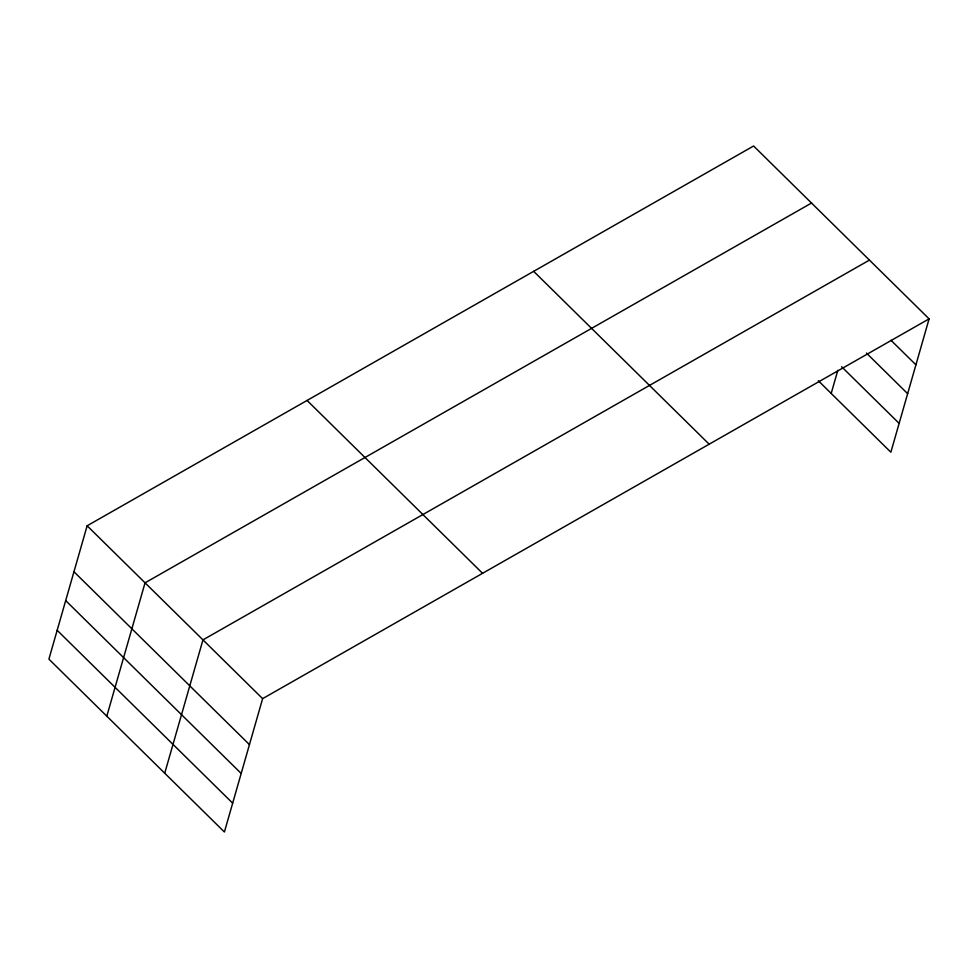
<?xml version="1.0" encoding="UTF-8"?>
<svg xmlns="http://www.w3.org/2000/svg" width="978" height="978" viewBox="0 0 978 978"><rect width="100%" height="100%" fill="white"/><g stroke="black" fill="none" stroke-linecap="round" stroke-linejoin="round"><path stroke-width="1.47" d="M87.14 525.785L48.9 659.135L224.402 831.997L262.63 698.647L929.1 318.865L753.598 146.003L87.14 525.785L262.63 698.647M106.81 716.177L145.05 582.827L811.52 203.045M164.732 773.219L202.959 639.881L869.43 260.099M831.19 393.437L837.804 370.369M929.1 318.865L890.86 452.215L818.329 380.76M890.97 340.258L915.921 364.831M866.422 353.058L907.645 393.669M841.63 366.738L899.137 423.376M533.67 271.334L709.16 444.195M307.068 400.454L482.57 573.316M73.961 571.751L249.451 744.613M65.685 600.59L241.187 773.451M57.164 630.297L232.666 803.158"/></g></svg>
